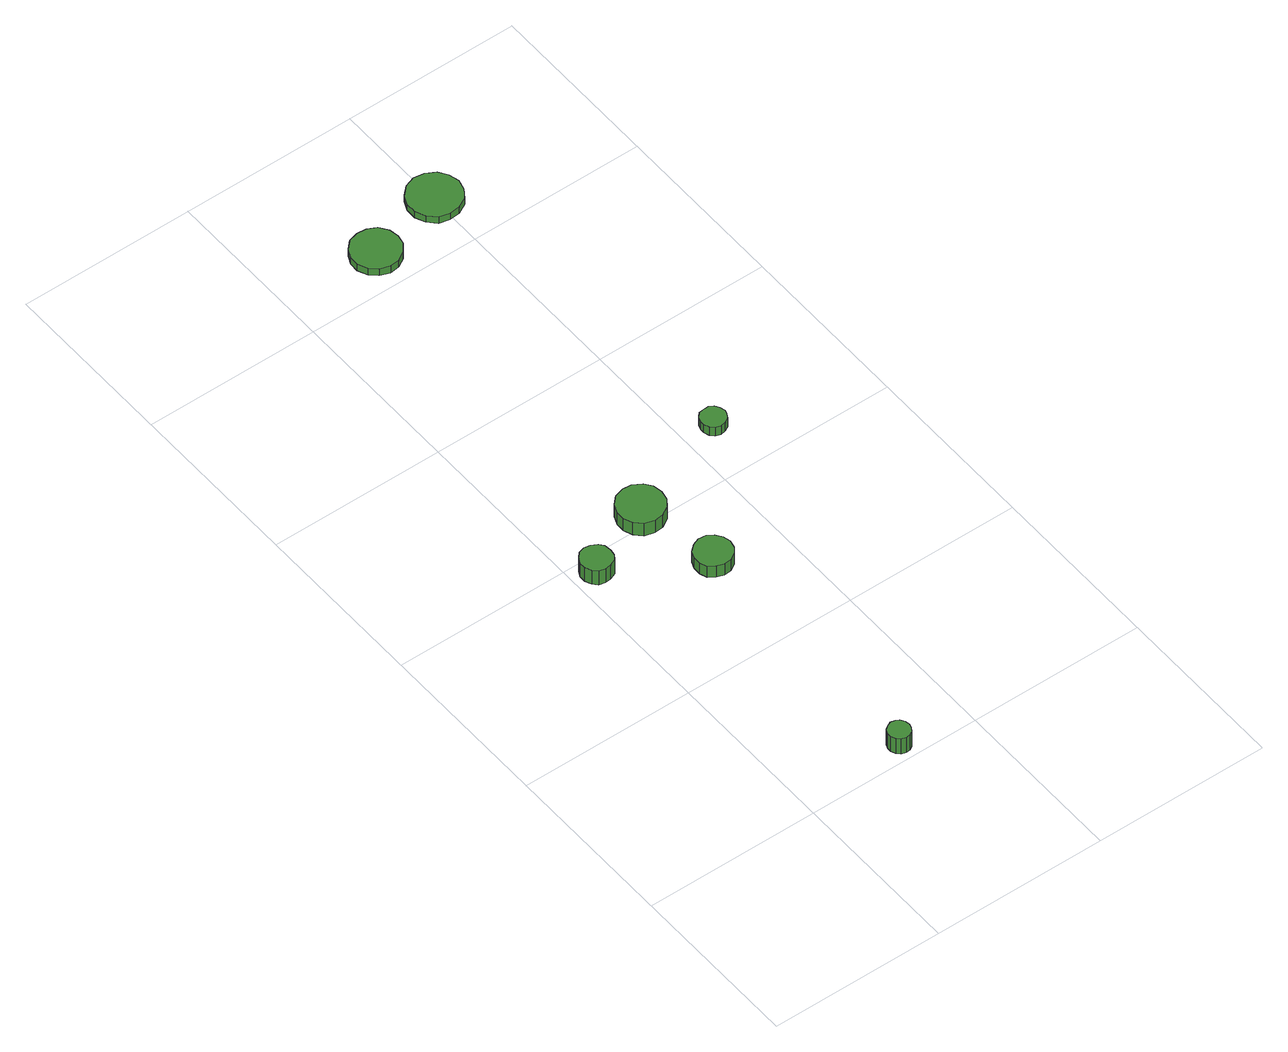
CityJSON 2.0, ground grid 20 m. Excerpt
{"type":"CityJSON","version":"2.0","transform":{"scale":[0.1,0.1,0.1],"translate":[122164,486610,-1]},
"CityObjects":{
"tree1":{"type":"SolitaryVegetationObject","attributes":{"function":"something"}},
"tree2":{"type":"SolitaryVegetationObject","attributes":{"function":"something"},"geometry":[{"type":"MultiSurface","lod":"1","boundaries":[[[0,1,2,3,4,5,6,7,8,9,10,11,12,13,14]],[[15,16,17,18,19,20,21,22,23,24,25,26,27,28,29]],[[0,29,28,1]],[[1,28,27,2]],[[2,27,26,3]],[[3,26,25,4]],[[4,25,24,5]],[[5,24,23,6]],[[6,23,22,7]],[[7,22,21,8]],[[8,21,20,9]],[[9,20,19,10]],[[10,19,18,11]],[[11,18,17,12]],[[12,17,16,13]],[[13,16,15,14]],[[14,15,29,0]]]}]},
"tree3":{"type":"SolitaryVegetationObject","attributes":{"function":"something"},"geometry":[{"type":"MultiSurface","lod":"1","boundaries":[[[30,31,32,33,34,35,36,37,38,39,40,41,42,43,44]],[[45,46,47,48,49,50,51,52,53,54,55,56,57,58,59]],[[30,59,58,31]],[[31,58,57,32]],[[32,57,56,33]],[[33,56,55,34]],[[34,55,54,35]],[[35,54,53,36]],[[36,53,52,37]],[[37,52,51,38]],[[38,51,50,39]],[[39,50,49,40]],[[40,49,48,41]],[[41,48,47,42]],[[42,47,46,43]],[[43,46,45,44]],[[44,45,59,30]]]}]},
"tree4":{"type":"SolitaryVegetationObject","attributes":{"function":"something"},"geometry":[{"type":"MultiSurface","lod":"1","boundaries":[[[60,61,62,63,64,65,66,67,68,69,70,71,72,73,74]],[[75,76,77,78,79,80,81,82,83,84,85,86,87,88,89]],[[60,89,88,61]],[[61,88,87,62]],[[62,87,86,63]],[[63,86,85,64]],[[64,85,84,65]],[[65,84,83,66]],[[66,83,82,67]],[[67,82,81,68]],[[68,81,80,69]],[[69,80,79,70]],[[70,79,78,71]],[[71,78,77,72]],[[72,77,76,73]],[[73,76,75,74]],[[74,75,89,60]]]}]},
"tree5":{"type":"SolitaryVegetationObject","attributes":{"function":"something"},"geometry":[{"type":"MultiSurface","lod":"1","boundaries":[[[90,91,92,93,94,95,96,97,98,99,100,101,102,103,104]],[[105,106,107,108,109,110,111,112,113,114,115,116,117,118,119]],[[90,119,118,91]],[[91,118,117,92]],[[92,117,116,93]],[[93,116,115,94]],[[94,115,114,95]],[[95,114,113,96]],[[96,113,112,97]],[[97,112,111,98]],[[98,111,110,99]],[[99,110,109,100]],[[100,109,108,101]],[[101,108,107,102]],[[102,107,106,103]],[[103,106,105,104]],[[104,105,119,90]]]}]},
"tree6":{"type":"SolitaryVegetationObject","attributes":{"function":"something"},"geometry":[{"type":"MultiSurface","lod":"1","boundaries":[[[120,121,122,123,124,125,126,127,128,129,130,131,132,133,134]],[[135,136,137,138,139,140,141,142,143,144,145,146,147,148,149]],[[120,149,148,121]],[[121,148,147,122]],[[122,147,146,123]],[[123,146,145,124]],[[124,145,144,125]],[[125,144,143,126]],[[126,143,142,127]],[[127,142,141,128]],[[128,141,140,129]],[[129,140,139,130]],[[130,139,138,131]],[[131,138,137,132]],[[132,137,136,133]],[[133,136,135,134]],[[134,135,149,120]]]}]},
"tree7":{"type":"SolitaryVegetationObject","attributes":{"function":"something"},"geometry":[{"type":"MultiSurface","lod":"1","boundaries":[[[150,151,152,153,154,155,156,157,158,159,160,161,162,163,164]],[[165,166,167,168,169,170,171,172,173,174,175,176,177,178,179]],[[150,179,178,151]],[[151,178,177,152]],[[152,177,176,153]],[[153,176,175,154]],[[154,175,174,155]],[[155,174,173,156]],[[156,173,172,157]],[[157,172,171,158]],[[158,171,170,159]],[[159,170,169,160]],[[160,169,168,161]],[[161,168,167,162]],[[162,167,166,163]],[[163,166,165,164]],[[164,165,179,150]]]}]},
"tree8":{"type":"SolitaryVegetationObject","attributes":{"function":"something"},"geometry":[{"type":"MultiSurface","lod":"1","boundaries":[[[180,181,182,183,184,185,186,187,188,189,190,191,192,193,194]],[[195,196,197,198,199,200,201,202,203,204,205,206,207,208,209]],[[180,209,208,181]],[[181,208,207,182]],[[182,207,206,183]],[[183,206,205,184]],[[184,205,204,185]],[[185,204,203,186]],[[186,203,202,187]],[[187,202,201,188]],[[188,201,200,189]],[[189,200,199,190]],[[190,199,198,191]],[[191,198,197,192]],[[192,197,196,193]],[[193,196,195,194]],[[194,195,209,180]]]}]}
},
"vertices":[
[134,20,29],[133,25,29],[130,30,29],[126,32,29],[121,33,29],[116,31,29],[112,28,29],[110,23,29],[110,18,29],[112,13,29],[116,9,29],[121,8,29],[126,8,29],[130,11,29],[133,15,29],[133,15,7],[130,11,7],[126,8,7],[121,8,7],[116,9,7],[112,13,7],[110,18,7],[110,23,7],[112,28,7],[116,31,7],[121,33,7],[126,32,7],[130,30,7],[133,25,7],[134,20,7],
[44,381,27],[43,389,27],[39,394,27],[32,398,27],[25,399,27],[18,397,27],[13,392,27],[10,385,27],[10,378,27],[13,371,27],[18,366,27],[25,364,27],[32,365,27],[39,368,27],[43,374,27],[43,374,7],[39,368,7],[32,365,7],[25,364,7],[18,366,7],[13,371,7],[10,378,7],[10,385,7],[13,392,7],[18,397,7],[25,399,7],[32,398,7],[39,394,7],[43,389,7],[44,381,7],
[146,322,23],[144,330,23],[139,337,23],[132,342,23],[123,343,23],[115,340,23],[108,334,23],[105,326,23],[105,317,23],[108,309,23],[115,304,23],[123,301,23],[132,302,23],[139,306,23],[144,313,23],[144,313,7],[139,306,7],[132,302,7],[123,301,7],[115,304,7],[108,309,7],[105,317,7],[105,326,7],[108,334,7],[115,340,7],[123,343,7],[132,342,7],[139,337,7],[144,330,7],[146,322,7],
[131,412,26],[129,423,26],[123,431,26],[113,437,26],[103,438,26],[92,435,26],[84,427,26],[80,417,26],[80,407,26],[84,397,26],[92,389,26],[103,386,26],[113,387,26],[123,393,26],[129,401,26],[129,401,8],[123,393,8],[113,387,8],[103,386,8],[92,389,8],[84,397,8],[80,407,8],[80,417,8],[84,427,8],[92,435,8],[103,438,8],[113,437,8],[123,431,8],[129,423,8],[131,412,8],
[136,840,20],[134,851,20],[127,861,20],[117,866,20],[106,867,20],[95,864,20],[87,856,20],[82,846,20],[82,835,20],[87,824,20],[95,817,20],[106,813,20],[117,814,20],[127,820,20],[134,829,20],[134,829,10],[127,820,10],[117,814,10],[106,813,10],[95,817,10],[87,824,10],[82,835,10],[82,846,10],[87,856,10],[95,864,10],[106,867,10],[117,866,10],[127,861,10],[134,851,10],[136,840,10],
[249,463,20],[247,469,20],[244,474,20],[239,477,20],[233,477,20],[227,476,20],[223,472,20],[221,466,20],[221,461,20],[223,455,20],[227,451,20],[233,449,20],[239,450,20],[244,453,20],[247,458,20],[247,458,8],[244,453,8],[239,450,8],[233,449,8],[227,451,8],[223,455,8],[221,461,8],[221,466,8],[223,472,8],[227,476,8],[233,477,8],[239,477,8],[244,474,8],[247,469,8],[249,463,8],
[228,862,19],[225,874,19],[218,884,19],[207,890,19],[195,892,19],[183,888,19],[174,879,19],[169,868,19],[169,856,19],[174,845,19],[183,836,19],[195,833,19],[207,834,19],[218,840,19],[225,850,19],[225,850,10],[218,840,10],[207,834,10],[195,833,10],[183,836,10],[174,845,10],[169,856,10],[169,868,10],[174,879,10],[183,888,10],[195,892,10],[207,890,10],[218,884,10],[225,874,10],[228,862,10]
]}
